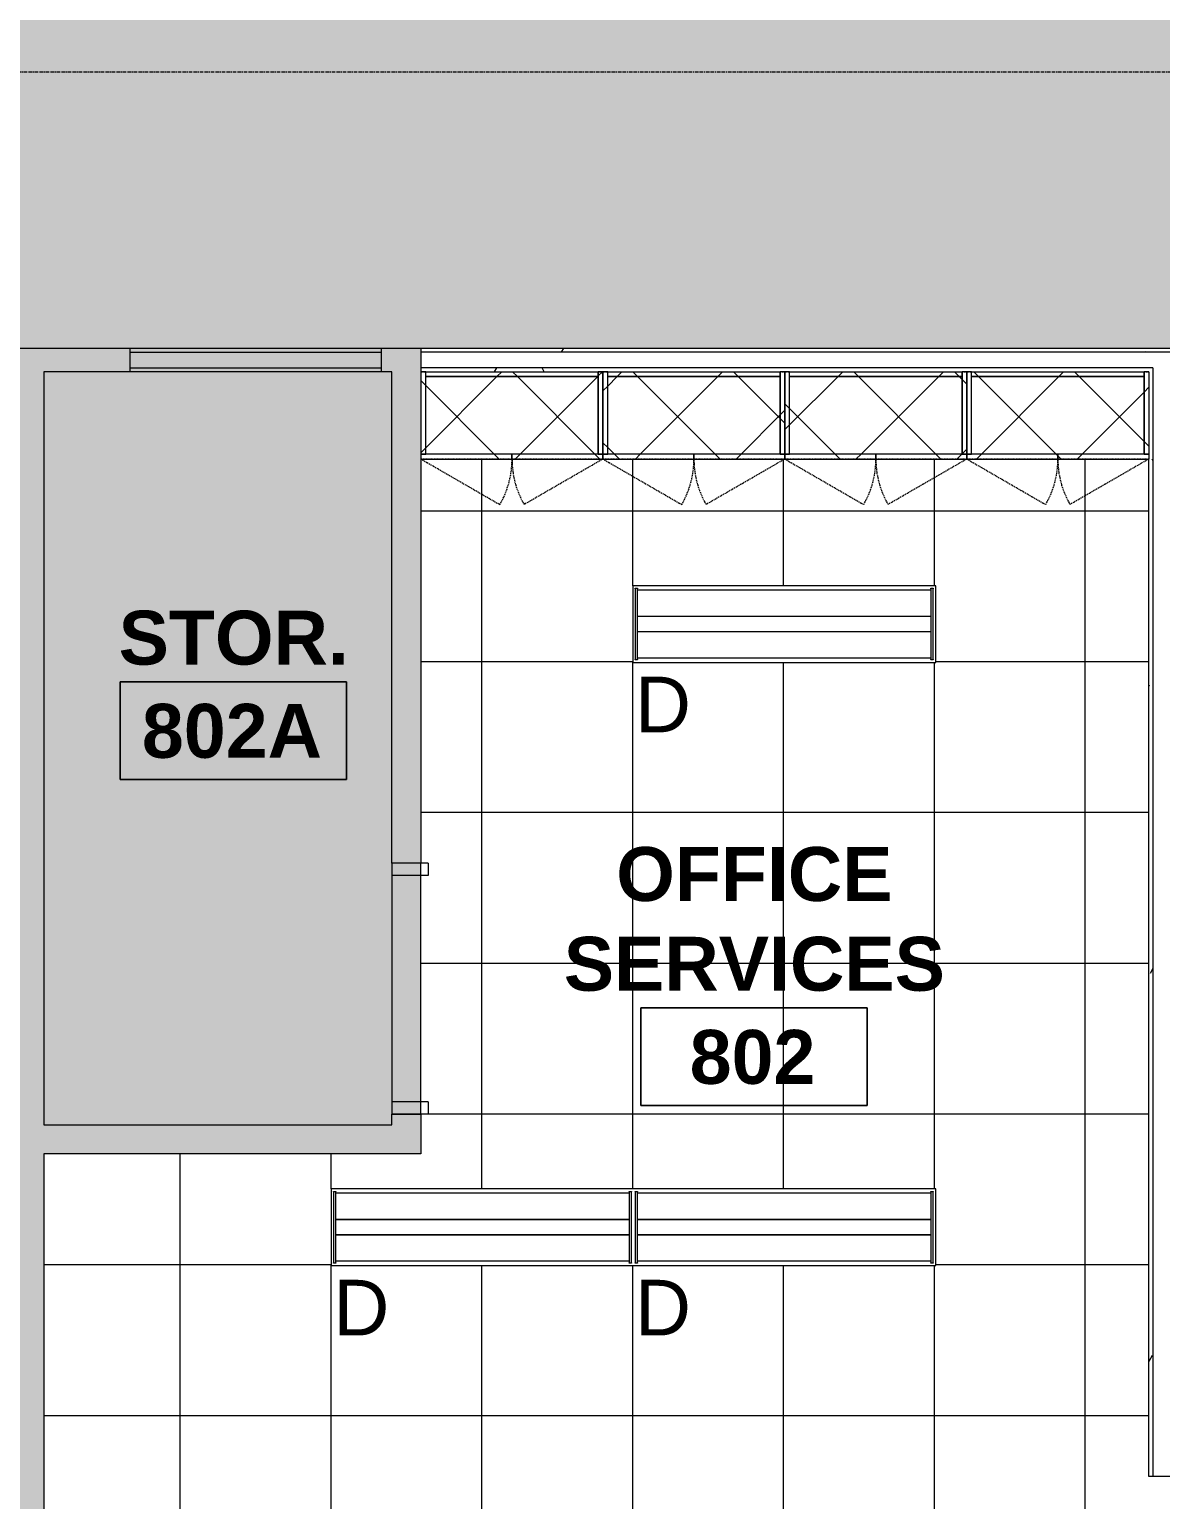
# Model space of a CAD drawing. Header units: inches. Extents: x -203 to 2908, y -968 to 768.
# Drawn here: x 769.1 to 949.1, y 167.4 to 401.4 of the extents above; entities that cross this region are included whole.
import ezdxf

# ---------------------------------------------------------------- set-up
doc = ezdxf.new("R2010")
doc.units = ezdxf.units.IN
doc.header["$MEASUREMENT"] = 0
for name, pattern in [('Dash_2_', [0.25, 0.125, -0.125]), ('Grid Line 1_2_', [0.875, 0.5, -0.125, 0.125, -0.125]), ('Hidden', [0.28125, 0.1875, -0.09375])]:
    doc.linetypes.add(name, pattern=pattern)
for name, color, linetype, lineweight in [('A-AREA-IDEN', 2, 'Continuous', 9), ('A-CLNG', 13, 'Continuous', 13), ('A-CLNG-PATT', 13, 'Continuous', 13), ('A-DETL-GENF', 92, 'Continuous', 9), ('A-DETL-THIN', 151, 'Continuous', 9), ('A-DOOR', 31, 'Continuous', 13), ('A-DOOR-FRAM', 31, 'Continuous', 20), ('A-WALL', 113, 'Continuous', 13), ('A-WALL-PATT', 111, 'Continuous', 13), ('E-LITE-EQPM', 33, 'Continuous', 9), ('E-LITE-EQPM-IDEN', 33, 'Continuous', 9), ('I-WALL', 2, 'Continuous', 13), ('Q-CASE', 31, 'Continuous', 9), ('Q-CASE-HDLN', 31, 'Dash_2_', 9), ('S-GRID', 1, 'Continuous', 9)]:
    doc.layers.add(name, color=color, linetype=linetype, lineweight=lineweight)
doc.styles.add('Arial', font='arial.ttf', dxfattribs={"height": 8.851796})
doc.styles.add('Swis721 Lt BT_B', font='', dxfattribs={"height": 8.583975})
doc.styles.get('Swis721 Lt BT_B').set_extended_font_data('Swis721 Lt BT', bold=True)
pattern_1 = [(0, (0, 0), (30.72, 7.68), [1.267, -21.773, 1.267, -21.773, -122.88]), (0, (0, 0), (30.72, 7.68), [-46.08, 1.267, -44.813, 1.267, -21.773, -53.76]), (0, (0, 0), (30.72, 7.68), [-115.2, 1.267, -14.093, 1.267, -37.133]), (120, (11.52, 3.84), (-22.011075, 22.7643), [1.267, -21.773, 1.267, -21.773, -122.88]), (120, (11.52, 3.84), (-22.011075, 22.7643), [-46.08, 1.267, -44.813, 1.267, -21.773, -53.76]), (120, (11.52, 3.84), (-22.011075, 22.7643), [-115.2, 1.267, -14.093, 1.267, -37.133]), (240, (15.36, 19.2), (-8.708925, -30.4443), [1.267, -21.773, 1.267, -21.773, -122.88]), (240, (15.36, 19.2), (-8.708925, -30.4443), [-46.08, 1.267, -44.813, 1.267, -21.773, -53.76]), (240, (15.36, 19.2), (-8.708925, -30.4443), [-115.2, 1.267, -14.093, 1.267, -37.133])]
pattern_2 = [(45, (-829.427, -349.28), (-8.01223, 8.01223), []), (135, (-829.427, -349.28), (-8.01223, -8.01223), [])]
pattern_3 = [(45, (-858.38, -349.28), (-8.01223, 8.01223), []), (135, (-858.38, -349.28), (-8.01223, -8.01223), [])]
pattern_4 = [(45, (-887.333, -349.28), (-8.01223, 8.01223), []), (135, (-887.333, -349.28), (-8.01223, -8.01223), [])]
pattern_5 = [(45, (-916.285, -349.28), (-8.01223, 8.01223), []), (135, (-916.285, -349.28), (-8.01223, -8.01223), [])]

# ---------------------------------------------------------------- blocks, each defined once
blk = doc.blocks.new('Single Flush - SOLIDFLUSH_ALUM_No Lites-5618896-LEVEL 8 - RCP')
at = {"layer": 'A-DOOR-FRAM'}
for p, q in [((-20, 3.4375), (-20, -2.3125)), ((-20, 3.4375), (-18, 3.4375)), ((-18, 3.4375), (-18, -2.3125)), ((18.000004, 3.4375), (18.000004, -2.3125)), ((18.000004, 3.4375), (20.000004, 3.4375)), ((20.000004, 3.4375), (20.000004, -2.3125)), ((-20, -2.3125), (-18, -2.3125)), ((18.000004, -2.3125), (20.000004, -2.3125))]:
    blk.add_line(p, q, dxfattribs=at)
blk = doc.blocks.new('L-Recessed-Axis-Day-Acrylic - 1 x 4 - SILEA-5140763-LEVEL 8 - RCP')
at = {"layer": 'E-LITE-EQPM'}
for p, q in [((-23.34, 5.7), (-23.7, 5.7)), ((-23.7, 5.64), (-23.7, 5.7)), ((-23.7, 5.7), (-23.7, 5.64)), ((-23.7, -5.64), (-23.7, 5.64)), ((-23.34, 5.64), (-23.34, 5.7)), ((-23.34, 5.7), (-23.34, 5.64)), ((-23.34, 5.64), (-23.34, -5.64)), ((-23.34, 5.41), (23.34, 5.41)), ((23.7, 5.7), (23.34, 5.7)), ((23.34, 5.64), (23.34, 5.7)), ((23.34, 5.7), (23.34, 5.64)), ((23.34, -5.64), (23.34, 5.64)), ((23.7, 5.64), (23.7, 5.7)), ((23.7, 5.7), (23.7, 5.64)), ((23.7, 5.64), (23.7, -5.64)), ((-23.34, 1.24), (23.34, 1.24)), ((-23.34, 1.2), (23.34, 1.2)), ((-23.34, -1.2), (23.34, -1.2)), ((-23.34, -1.24), (23.34, -1.24)), ((-23.7, -5.64), (-23.7, -5.7)), ((-23.7, -5.7), (-23.7, -5.64)), ((-23.7, -5.7), (-23.34, -5.7)), ((-23.34, -5.41), (23.34, -5.41)), ((-23.34, -5.64), (-23.34, -5.7)), ((-23.34, -5.7), (-23.34, -5.64)), ((23.34, -5.64), (23.34, -5.7)), ((23.34, -5.7), (23.34, -5.64)), ((23.34, -5.7), (23.7, -5.7)), ((23.7, -5.64), (23.7, -5.7)), ((23.7, -5.7), (23.7, -5.64))]:
    blk.add_line(p, q, dxfattribs=at)
blk = doc.blocks.new('CW Cupbd Ohead - 23_5_h x 13 7_8_d - 2 Doors - 1 Shelf-5625443-LEVEL 8 - RCP')
at = {"layer": 'Q-CASE'}
h = blk.add_hatch(dxfattribs=at)
h.set_pattern_fill('FP_34', color=256, style=0, pattern_type=2)
h.set_pattern_definition(pattern_2)
h.paths.add_polyline_path([(2.75, -15.45), (2.75, -2.36), (2, -2.36), (2, -15.45)], flags=0)
h = blk.add_hatch(dxfattribs=at)
h.set_pattern_fill('FP_34', color=256, style=0, pattern_type=2)
h.set_pattern_definition(pattern_2)
h.paths.add_polyline_path([(26.19, -3.11), (30.2, -3.11), (30.2, -2.36), (2.75, -2.36), (2.75, -3.11), (5.91, -3.11)], flags=0)
h = blk.add_hatch(dxfattribs=at)
h.set_pattern_fill('FP_34', color=256, style=0, pattern_type=2)
h.set_pattern_definition(pattern_2)
h.paths.add_polyline_path([(14.94, -15.45), (30.2, -15.45), (30.2, -3.11), (2.75, -3.12), (2.75, -15.45), (11.52, -15.45)], flags=0)
h = blk.add_hatch(dxfattribs=at)
h.set_pattern_fill('FP_34', color=256, style=0, pattern_type=2)
h.set_pattern_definition(pattern_2)
h.paths.add_polyline_path([(30.2, -15.45), (30.95, -15.45), (30.95, -2.36), (30.2, -2.36), (30.2, -14.09)], flags=0)
h = blk.add_hatch(dxfattribs=at)
h.set_pattern_fill('FP_34', color=256, style=0, pattern_type=2)
h.set_pattern_definition(pattern_2)
h.paths.add_polyline_path([(2, -16.24), (16.47, -16.24), (16.47, -15.45), (2, -15.45)], flags=0)
h = blk.add_hatch(dxfattribs=at)
h.set_pattern_fill('FP_34', color=256, style=0, pattern_type=2)
h.set_pattern_definition(pattern_2)
h.paths.add_polyline_path([(16.47, -16.24), (30.95, -16.24), (30.95, -15.45), (16.47, -15.45)], flags=0)
for p, q in [((2.75, -2.36), (2, -2.36)), ((2, -15.45), (2, -2.36)), ((2.75, -15.45), (2.75, -2.36)), ((2.75, -3.11), (2.75, -2.36)), ((2.75, -2.36), (30.2, -2.36)), ((30.2, -3.11), (2.75, -3.11)), ((2.75, -15.45), (2.75, -3.11)), ((2.75, -3.11), (30.2, -3.11)), ((30.95, -2.36), (30.2, -2.36)), ((30.2, -15.45), (30.2, -2.36)), ((30.2, -2.36), (30.2, -3.11)), ((30.2, -3.11), (30.2, -15.45)), ((30.95, -2.36), (30.95, -15.45)), ((16.47, -15.45), (2, -15.45)), ((2, -16.24), (2, -15.45)), ((2, -15.45), (2.75, -15.45)), ((2, -16.24), (16.47, -16.24)), ((30.2, -15.45), (2.75, -15.45)), ((16.47, -16.24), (16.47, -15.45)), ((30.95, -15.45), (16.47, -15.45)), ((16.47, -15.45), (16.47, -16.24)), ((16.47, -16.24), (30.95, -16.24)), ((30.2, -15.45), (30.95, -15.45)), ((30.95, -15.45), (30.95, -16.24))]:
    blk.add_line(p, q, dxfattribs=at)
at = {"layer": 'Q-CASE', "linetype": 'Hidden'}
for p, q in [((2, -16.24), (14.53, -23.48)), ((30.95, -16.24), (18.41, -23.48))]:
    blk.add_line(p, q, dxfattribs=at)
for centre, start, end in [((2, -16.24), 330, 0.5), ((30.95, -16.24), 179.5, 210)]:
    blk.add_arc(centre, 14.48, start, end, dxfattribs=at)
at = {"layer": 'Q-CASE-HDLN'}
for p, q in [((2, -16.24), (2, -2.36)), ((2, -2.36), (30.95, -2.36)), ((30.95, -2.36), (30.95, -16.24)), ((30.95, -16.24), (2, -16.24))]:
    blk.add_line(p, q, dxfattribs=at)
blk = doc.blocks.new('CW Cupbd Ohead - 23_5_h x 13 7_8_d - 2 Doors - 1 Shelf-V41-LEVEL 8 - RCP')
at = {"layer": 'Q-CASE'}
h = blk.add_hatch(dxfattribs=at)
h.set_pattern_fill('FP_35', color=256, style=0, pattern_type=2)
h.set_pattern_definition(pattern_3)
h.paths.add_polyline_path([(2.75, -15.45), (2.75, -2.36), (2, -2.36), (2, -15.45)], flags=0)
h = blk.add_hatch(dxfattribs=at)
h.set_pattern_fill('FP_35', color=256, style=0, pattern_type=2)
h.set_pattern_definition(pattern_3)
h.paths.add_polyline_path([(30.2, -3.11), (30.2, -2.36), (2.75, -2.36), (2.75, -3.11)], flags=0)
h = blk.add_hatch(dxfattribs=at)
h.set_pattern_fill('FP_35', color=256, style=0, pattern_type=2)
h.set_pattern_definition(pattern_3)
h.paths.add_polyline_path([(30.2, -15.45), (30.2, -3.11), (2.75, -3.11), (2.75, -15.45), (4.52, -15.45)], flags=0)
h = blk.add_hatch(dxfattribs=at)
h.set_pattern_fill('FP_35', color=256, style=0, pattern_type=2)
h.set_pattern_definition(pattern_3)
h.paths.add_polyline_path([(30.95, -15.45), (30.95, -2.36), (30.2, -2.36), (30.2, -15.45)], flags=0)
h = blk.add_hatch(dxfattribs=at)
h.set_pattern_fill('FP_35', color=256, style=0, pattern_type=2)
h.set_pattern_definition(pattern_3)
h.paths.add_polyline_path([(2, -16.24), (16.47, -16.24), (16.47, -15.45), (2, -15.45)], flags=0)
h = blk.add_hatch(dxfattribs=at)
h.set_pattern_fill('FP_35', color=256, style=0, pattern_type=2)
h.set_pattern_definition(pattern_3)
h.paths.add_polyline_path([(30.95, -16.24), (30.95, -15.45), (16.47, -15.45), (16.47, -16.24), (30.2, -16.24)], flags=0)
for p, q in [((2.75, -2.36), (2, -2.36)), ((2, -15.45), (2, -2.36)), ((2.75, -15.45), (2.75, -2.36)), ((2.75, -3.11), (2.75, -2.36)), ((2.75, -2.36), (30.2, -2.36)), ((30.2, -3.11), (2.75, -3.11)), ((2.75, -15.45), (2.75, -3.11)), ((2.75, -3.11), (30.2, -3.11)), ((30.95, -2.36), (30.2, -2.36)), ((30.2, -15.45), (30.2, -2.36)), ((30.2, -2.36), (30.2, -3.11)), ((30.2, -3.11), (30.2, -15.45)), ((30.95, -2.36), (30.95, -15.45)), ((16.47, -15.45), (2, -15.45)), ((2, -16.24), (2, -15.45)), ((2, -15.45), (2.75, -15.45)), ((2, -16.24), (16.47, -16.24)), ((30.2, -15.45), (2.75, -15.45)), ((16.47, -16.24), (16.47, -15.45)), ((30.95, -15.45), (16.47, -15.45)), ((16.47, -15.45), (16.47, -16.24)), ((16.47, -16.24), (30.95, -16.24)), ((30.2, -15.45), (30.95, -15.45)), ((30.95, -15.45), (30.95, -16.24))]:
    blk.add_line(p, q, dxfattribs=at)
at = {"layer": 'Q-CASE', "linetype": 'Hidden'}
for p, q in [((2, -16.24), (14.53, -23.48)), ((30.95, -16.24), (18.41, -23.48))]:
    blk.add_line(p, q, dxfattribs=at)
for centre, start, end in [((2, -16.24), 330, 0.5), ((30.95, -16.24), 179.5, 210)]:
    blk.add_arc(centre, 14.48, start, end, dxfattribs=at)
at = {"layer": 'Q-CASE-HDLN'}
for p, q in [((2, -16.24), (2, -2.36)), ((2, -2.36), (30.95, -2.36)), ((30.95, -2.36), (30.95, -16.24)), ((30.95, -16.24), (2, -16.24))]:
    blk.add_line(p, q, dxfattribs=at)
blk = doc.blocks.new('CW Cupbd Ohead - 23_5_h x 13 7_8_d - 2 Doors - 1 Shelf-V42-LEVEL 8 - RCP')
at = {"layer": 'Q-CASE'}
h = blk.add_hatch(dxfattribs=at)
h.set_pattern_fill('FP_36', color=256, style=0, pattern_type=2)
h.set_pattern_definition(pattern_4)
h.paths.add_polyline_path([(2.75, -15.45), (2.75, -2.36), (2, -2.36), (2, -15.45)], flags=0)
h = blk.add_hatch(dxfattribs=at)
h.set_pattern_fill('FP_36', color=256, style=0, pattern_type=2)
h.set_pattern_definition(pattern_4)
h.paths.add_polyline_path([(2.75, -3.11), (30.2, -3.11), (30.2, -2.36), (2.75, -2.36)], flags=0)
h = blk.add_hatch(dxfattribs=at)
h.set_pattern_fill('FP_36', color=256, style=0, pattern_type=2)
h.set_pattern_definition(pattern_4)
h.paths.add_polyline_path([(6.99, -15.45), (30.2, -15.45), (30.2, -3.11), (2.75, -3.11), (2.75, -15.45)], flags=0)
h = blk.add_hatch(dxfattribs=at)
h.set_pattern_fill('FP_36', color=256, style=0, pattern_type=2)
h.set_pattern_definition(pattern_4)
h.paths.add_polyline_path([(30.95, -15.45), (30.95, -2.36), (30.2, -2.36), (30.2, -15.45)], flags=0)
h = blk.add_hatch(dxfattribs=at)
h.set_pattern_fill('FP_36', color=256, style=0, pattern_type=2)
h.set_pattern_definition(pattern_4)
h.paths.add_polyline_path([(6.99, -16.24), (16.47, -16.23), (16.47, -15.45), (2, -15.45), (2, -16.24), (2.75, -16.24)], flags=0)
h = blk.add_hatch(dxfattribs=at)
h.set_pattern_fill('FP_36', color=256, style=0, pattern_type=2)
h.set_pattern_definition(pattern_4)
h.paths.add_polyline_path([(30.2, -16.24), (30.95, -16.24), (30.95, -15.45), (16.47, -15.45), (16.48, -16.24)], flags=0)
for p, q in [((2.75, -2.36), (2, -2.36)), ((2, -15.45), (2, -2.36)), ((2.75, -15.45), (2.75, -2.36)), ((2.75, -3.11), (2.75, -2.36)), ((2.75, -2.36), (30.2, -2.36)), ((30.2, -3.11), (2.75, -3.11)), ((2.75, -15.45), (2.75, -3.11)), ((2.75, -3.11), (30.2, -3.11)), ((30.95, -2.36), (30.2, -2.36)), ((30.2, -15.45), (30.2, -2.36)), ((30.2, -2.36), (30.2, -3.11)), ((30.2, -3.11), (30.2, -15.45)), ((30.95, -2.36), (30.95, -15.45)), ((16.47, -15.45), (2, -15.45)), ((2, -16.24), (2, -15.45)), ((2, -15.45), (2.75, -15.45)), ((2, -16.24), (16.47, -16.24)), ((30.2, -15.45), (2.75, -15.45)), ((16.47, -16.24), (16.47, -15.45)), ((30.95, -15.45), (16.47, -15.45)), ((16.47, -15.45), (16.47, -16.24)), ((16.47, -16.24), (30.95, -16.24)), ((30.2, -15.45), (30.95, -15.45)), ((30.95, -15.45), (30.95, -16.24))]:
    blk.add_line(p, q, dxfattribs=at)
at = {"layer": 'Q-CASE', "linetype": 'Hidden'}
for p, q in [((2, -16.24), (14.53, -23.48)), ((30.95, -16.24), (18.41, -23.48))]:
    blk.add_line(p, q, dxfattribs=at)
for centre, start, end in [((2, -16.24), 330, 0.5), ((30.95, -16.24), 179.5, 210)]:
    blk.add_arc(centre, 14.48, start, end, dxfattribs=at)
at = {"layer": 'Q-CASE-HDLN'}
for p, q in [((2, -16.24), (2, -2.36)), ((2, -2.36), (30.95, -2.36)), ((30.95, -2.36), (30.95, -16.24)), ((30.95, -16.24), (2, -16.24))]:
    blk.add_line(p, q, dxfattribs=at)
blk = doc.blocks.new('CW Cupbd Ohead - 23_5_h x 13 7_8_d - 2 Doors - 1 Shelf-V43-LEVEL 8 - RCP')
at = {"layer": 'Q-CASE'}
h = blk.add_hatch(dxfattribs=at)
h.set_pattern_fill('FP_37', color=256, style=0, pattern_type=2)
h.set_pattern_definition(pattern_5)
h.paths.add_polyline_path([(2.75, -15.45), (2.75, -2.36), (2, -2.36), (2, -15.45)], flags=0)
h = blk.add_hatch(dxfattribs=at)
h.set_pattern_fill('FP_37', color=256, style=0, pattern_type=2)
h.set_pattern_definition(pattern_5)
h.paths.add_polyline_path([(2.75, -3.11), (30.2, -3.11), (30.2, -2.36), (2.75, -2.36)], flags=0)
h = blk.add_hatch(dxfattribs=at)
h.set_pattern_fill('FP_37', color=256, style=0, pattern_type=2)
h.set_pattern_definition(pattern_5)
h.paths.add_polyline_path([(16.74, -15.45), (30.2, -15.45), (30.2, -3.11), (2.75, -3.11), (2.75, -15.45)], flags=0)
h = blk.add_hatch(dxfattribs=at)
h.set_pattern_fill('FP_37', color=256, style=0, pattern_type=2)
h.set_pattern_definition(pattern_5)
h.paths.add_polyline_path([(30.2, -15.45), (30.95, -15.45), (30.95, -2.36), (30.2, -2.36), (30.2, -3.11)], flags=0)
h = blk.add_hatch(dxfattribs=at)
h.set_pattern_fill('FP_37', color=256, style=0, pattern_type=2)
h.set_pattern_definition(pattern_5)
h.paths.add_polyline_path([(2.75, -16.24), (16.47, -16.24), (16.47, -15.45), (2, -15.45), (2, -16.24)], flags=0)
h = blk.add_hatch(dxfattribs=at)
h.set_pattern_fill('FP_37', color=256, style=0, pattern_type=2)
h.set_pattern_definition(pattern_5)
h.paths.add_polyline_path([(16.47, -16.24), (30.95, -16.24), (30.95, -15.45), (16.47, -15.45)], flags=0)
for p, q in [((2.75, -2.36), (2, -2.36)), ((2, -15.45), (2, -2.36)), ((2.75, -15.45), (2.75, -2.36)), ((2.75, -3.11), (2.75, -2.36)), ((2.75, -2.36), (30.2, -2.36)), ((30.2, -3.11), (2.75, -3.11)), ((2.75, -15.45), (2.75, -3.11)), ((2.75, -3.11), (30.2, -3.11)), ((30.95, -2.36), (30.2, -2.36)), ((30.2, -15.45), (30.2, -2.36)), ((30.2, -2.36), (30.2, -3.11)), ((30.2, -3.11), (30.2, -15.45)), ((30.95, -2.36), (30.95, -15.45)), ((16.47, -15.45), (2, -15.45)), ((2, -16.24), (2, -15.45)), ((2, -15.45), (2.75, -15.45)), ((2, -16.24), (16.47, -16.24)), ((30.2, -15.45), (2.75, -15.45)), ((16.47, -16.24), (16.47, -15.45)), ((30.95, -15.45), (16.47, -15.45)), ((16.47, -15.45), (16.47, -16.24)), ((16.47, -16.24), (30.95, -16.24)), ((30.2, -15.45), (30.95, -15.45)), ((30.95, -15.45), (30.95, -16.24))]:
    blk.add_line(p, q, dxfattribs=at)
at = {"layer": 'Q-CASE', "linetype": 'Hidden'}
for p, q in [((2, -16.24), (14.53, -23.48)), ((30.95, -16.24), (18.41, -23.48))]:
    blk.add_line(p, q, dxfattribs=at)
for centre, start, end in [((2, -16.24), 330, 0.5), ((30.95, -16.24), 179.5, 210)]:
    blk.add_arc(centre, 14.48, start, end, dxfattribs=at)
at = {"layer": 'Q-CASE-HDLN'}
for p, q in [((2, -16.24), (2, -2.36)), ((2, -2.36), (30.95, -2.36)), ((30.95, -2.36), (30.95, -16.24)), ((30.95, -16.24), (2, -16.24))]:
    blk.add_line(p, q, dxfattribs=at)
blk = doc.blocks.new('Room Tag - Room Name and Number-3379422-LEVEL 8 - RCP')
at = {"layer": 'A-AREA-IDEN'}
for p, q in [((-0.1881, -0.1636), (-0.1881, -0.0018)), ((-0.1881, -0.0018), (0.1869, -0.0018)), ((0.1869, -0.0018), (-0.1881, -0.0018)), ((-0.1881, -0.0018), (-0.1881, -0.1636)), ((0.1869, -0.0018), (0.1869, -0.1636)), ((0.1869, -0.1636), (0.1869, -0.0018)), ((0.1869, -0.1636), (-0.1881, -0.1636)), ((-0.1881, -0.1636), (0.1869, -0.1636))]:
    blk.add_line(p, q, dxfattribs=at)

msp = doc.modelspace()

# ---------------------------------------------------------------- hatches: boundary and pattern name
at = {"layer": 'A-CLNG-PATT'}
h = msp.add_hatch(dxfattribs=at)
h.set_pattern_fill('FP_33', color=256, style=0, pattern_type=2)
h.set_pattern_definition([(0, (961.11, 180.793), (0, -24), []), (270, (961.11, 180.793), (-24, -1e-15), [])])
h.paths.add_polyline_path([(771.42, 75.11), (951.64, 75.11), (951.64, 76.86), (987.64, 76.86), (987.64, 75.11), (1023.64, 75.11), (1023.64, 76.86), (1059.64, 76.86), (1059.64, 75.11), (1162.8, 75.11), (1162.8, 346.92), (964.86, 346.92), (964.86, 171.11), (947.23, 171.11), (947.23, 333.04), (831.42, 333.04), (831.42, 222.43), (771.42, 222.43), (771.42, 77.92)], flags=0)
h.paths.add_polyline_path([(822.73, 108.65), (822.73, 120.86), (918.73, 120.86), (918.73, 108.65), (826.59, 108.65)], flags=0)
h.paths.add_polyline_path([(1009.11, 108.65), (1009.11, 120.86), (1057.32, 120.86), (1057.32, 108.65), (1010.44, 108.65)], flags=0)
h.paths.add_polyline_path([(1105.88, 108.65), (1057.67, 108.65), (1057.67, 120.86), (1105.88, 120.86), (1105.88, 112.53)], flags=0)
h.paths.add_polyline_path([(817.11, 204.65), (817.11, 216.86), (913.32, 216.86), (913.32, 204.65), (826.59, 204.65)], flags=0)
h.paths.add_polyline_path([(1097.53, 204.65), (1009.11, 204.65), (1009.11, 216.86), (1105.11, 216.86), (1105.11, 204.65)], flags=0)
h.paths.add_polyline_path([(865.29, 300.65), (865.11, 300.65), (865.11, 312.86), (913.32, 312.86), (913.32, 300.65), (874.97, 300.65)], flags=0)
h.paths.add_polyline_path([(1020.12, 300.65), (1009.11, 300.65), (1009.11, 312.86), (1105.11, 312.86), (1105.11, 300.65), (1029.79, 300.65)], flags=0)
at = {"layer": 'A-DETL-GENF'}
h = msp.add_hatch(color=9, dxfattribs=at)
h.paths.add_polyline_path([(660.98, -433.44), (660.98, -433.94), (656.69, -433.94), (656.69, -433.44)], flags=0)
h.paths.add_polyline_path([(131.76, -847.99), (290.74, -780.5), (227.71, -632.01), (203.3, -642.37), (194.97, -622.75), (199.23, -620.94), (205.75, -636.3), (297.88, -597.2), (299.68, -601.45), (231.97, -630.2), (295, -778.69), (401.08, -733.65), (338.06, -585.16), (336.5, -585.82), (334.7, -581.57), (419.28, -545.66), (421.09, -549.92), (342.31, -583.36), (405.34, -731.84), (515.31, -685.15), (511.69, -685.15), (511.69, -619.4), (491.89, -619.4), (491.89, -612.4), (492.01, -612.4), (492.01, -532.94), (471.73, -532.94), (471.73, -528.42), (457.91, -534.29), (456.1, -530.03), (470.83, -523.78), (471.73, -525.91), (471.73, -508.94), (495.73, -508.94), (495.73, -510.53), (555.67, -510.53), (555.67, -394.75), (560.67, -394.75), (560.67, -437.31), (560.17, -437.31), (560.17, -441.94), (560.67, -441.94), (560.67, -498.09), (620.88, -498.09), (620.88, -477.65), (625.88, -477.65), (625.88, -500.46), (758.51, -500.46), (758.46, -433.94), (754.23, -433.94), (754.23, -433.44), (758.51, -433.44), (758.51, -376.94), (697.48, -376.94), (697.48, -433.44), (721.73, -433.44), (721.73, -433.94), (693.48, -433.94), (693.48, -433.44), (696.98, -433.43), (696.98, -376.94), (661.48, -376.94), (661.48, -433.44), (660.98, -433.44), (660.98, -376.94), (625.46, -376.94), (625.46, -433.44), (624.19, -433.44), (624.19, -433.94), (625.46, -433.94), (625.46, -441.94), (600.17, -441.94), (600.17, -437.31), (620.83, -437.31), (620.83, -304.37), (601.17, -304.37), (601.17, -299.75), (634.61, -299.75), (634.61, -357.01), (665.48, -357.01), (665.48, -344.95), (665.98, -344.95), (665.98, -357.01), (696.98, -357.01), (696.98, -299.95), (699.23, -299.95), (699.23, -300.45), (697.48, -300.45), (697.48, -357.01), (733.48, -357.01), (733.48, -300.45), (731.73, -300.45), (731.73, -299.95), (757.71, -299.95), (757.71, -300.45), (733.98, -300.45), (733.98, -357.01), (793.96, -357.01), (793.96, -300.45), (790.21, -300.45), (790.21, -299.95), (793.96, -299.95), (793.96, -230.99), (634.98, -230.99), (634.98, -254.99), (560.67, -254.98), (560.67, -299.75), (561.17, -299.75), (561.17, -304.37), (560.67, -304.37), (560.67, -346.75), (555.67, -346.75), (555.67, -249.98), (564.59, -249.98), (564.59, -200.84), (575.84, -200.84), (575.84, -243.74), (630.36, -243.74), (630.36, -224.99), (674.86, -224.99), (674.86, -160.84), (555.74, -160.84), (555.74, 0.66), (596.73, 0.66), (596.73, -16.34), (638.73, -16.34), (638.73, 0.66), (700.73, 0.66), (700.73, -16.34), (742.73, -16.34), (742.73, 0.66), (766.8, 0.66), (766.8, 103.43), (726.05, 103.43), (726.05, 294.15), (766.8, 294.15), (766.8, 350.67), (785.11, 350.67), (785.11, 346.92), (771.42, 346.92), (771.42, 227.06), (826.8, 227.06), (826.8, 228.74), (831.42, 228.74), (831.42, 268.74), (826.8, 268.74), (826.8, 346.92), (825.11, 346.92), (825.11, 350.67), (1166.99, 350.67), (1166.99, 227.06), (1492.42, 227.06), (1492.42, 350.67), (1553.42, 350.67), (1553.42, 351.59), (1718.67, 351.59), (1718.67, 360.59), (1723.3, 360.59), (1723.3, 351.59), (1910.23, 351.59), (1910.23, 580.43), (-120.35, 580.43), (-120.35, 406.96), (48.71, 406.96), (48.71, 428.91), (66.73, 428.91), (66.73, 424.29), (53.33, 424.29), (53.33, 330.65), (48.71, 330.65), (48.71, 402.34), (-120.35, 402.34), (-120.35, 286.96), (48.71, 286.96), (48.71, 290.65), (53.33, 290.65), (53.33, 280.65), (48.71, 280.65), (48.71, 282.34), (-120.35, 282.34), (-120.35, 166.96), (48.71, 166.96), (48.71, 240.65), (53.33, 240.65), (53.33, 160.65), (48.71, 160.65), (48.71, 162.34), (-120.35, 162.34), (-120.35, 0.55), (-80.76, 0.55), (-80.76, -14.04), (48.71, -14.04), (48.71, 120.65), (53.33, 120.65), (53.33, -25.35), (48.71, -25.35), (48.71, -18.66), (-80.76, -18.66), (-80.76, -30.95), (-120.35, -30.95), (-120.35, -193.04), (48.71, -193.04), (48.71, -65.35), (53.33, -65.35), (53.33, -220.93), (67.88, -255.19), (63.62, -257), (48.71, -221.87), (48.71, -197.66), (-120.35, -197.66), (-120.35, -254.17), (-74.95, -361.1), (79.91, -295.37), (79.25, -293.82), (83.5, -292.01), (138.94, -422.62), (134.69, -424.43), (81.71, -299.63), (-73.15, -365.36), (42.29, -637.25), (197.13, -571.52), (169.07, -505.43), (173.33, -503.62), (203.19, -573.97), (182.94, -582.57), (183.6, -584.12), (179.34, -585.93), (178.68, -584.37), (44.1, -641.5), (118.32, -816.32)], flags=0)
h.paths.add_polyline_path([(225.76, -805.76), (216.38, -783.67), (238.47, -774.29), (247.85, -796.38), (227.71, -804.93)], flags=0)
h.paths.add_polyline_path([(446.67, -711.97), (437.29, -689.88), (459.38, -680.5), (468.76, -702.59), (455.33, -708.29)], flags=0)
h.paths.add_polyline_path([(516.31, -684.73), (893.34, -524.65), (963.74, -524.65), (963.74, -523.31), (943.94, -523.31), (943.94, -499.31), (963.74, -499.31), (963.74, -496.94), (968.74, -496.94), (968.74, -456.94), (963.74, -456.94), (963.74, -457.44), (946.48, -457.44), (946.48, -308.86), (799.96, -308.86), (799.96, -363.01), (764.51, -363.01), (764.51, -516.53), (744.73, -516.53), (744.73, -518.83), (942.73, -518.83), (942.73, -523.83), (744.73, -523.83), (744.73, -532.94), (725.26, -532.94), (725.26, -561.42), (744.73, -561.42), (744.73, -585.42), (725.26, -585.42), (725.26, -591.53), (659.62, -619.4), (590.81, -619.4), (590.81, -647.06), (516.73, -647.06), (516.73, -643.56), (587.31, -643.56), (587.31, -619.4), (516.31, -619.4), (516.31, -647.06)], flags=0)
h.paths.add_polyline_path([(641.71, -612.4), (658.19, -612.4), (718.26, -586.9), (718.26, -516.53), (499.01, -516.53), (499.01, -612.4), (590.81, -612.4)], flags=0)
h.paths.add_polyline_path([(266.06, -553.39), (246.26, -506.74), (353.03, -461.4), (225.02, -159.89), (118.32, -205.4), (108.25, -181.68), (108.25, 5.05), (112.87, 5.05), (112.87, -31.04), (203.26, -31.04), (203.26, 5.05), (260.18, 5.05), (261.13, 4.11), (257.73, 4.11), (257.73, 0.96), (258.26, 0.43), (250.87, 0.43), (250.87, -35.66), (237.05, -35.66), (237.05, -149.24), (363.42, -149.24), (363.42, -0.52), (297.73, -0.52), (297.73, 4.11), (495.73, 4.11), (495.73, -81.52), (491.11, -81.52), (491.11, -0.52), (368.05, -0.52), (368.05, -149.24), (491.11, -149.24), (491.11, -121.52), (495.73, -121.52), (495.73, -271.65), (491.11, -271.65), (491.11, -229.94), (467.11, -229.94), (467.11, -196.21), (491.11, -196.21), (491.11, -153.87), (237.05, -153.87), (237.05, -179.26), (294.82, -315.34), (491.11, -315.34), (491.11, -311.65), (495.73, -311.65), (495.73, -455.18), (418.47, -487.97), (416.67, -483.71), (491.11, -452.12), (491.11, -319.96), (296.78, -319.96), (374, -501.83), (379.85, -499.34), (381.65, -503.6), (372.58, -507.45), (361.98, -482.48), (304.78, -506.77), (315.23, -531.4), (266.31, -553.28)], flags=0)
h.paths.add_polyline_path([(266.31, -548.22), (309.2, -529.03), (293.38, -491.75), (250.13, -510.11), (250.18, -510.21), (271.83, -501.02), (281.21, -523.11), (259.56, -532.3), (266.06, -547.64)], flags=0)
h.paths.add_polyline_path([(3.31, -538.98), (-6.07, -516.89), (16.02, -507.51), (25.4, -529.6), (5.12, -538.21)], flags=0)
h.paths.add_polyline_path([(27.39, -520.28), (25.5, -516.06), (150.98, -462.8), (150.32, -461.25), (154.57, -459.44), (157.7, -466.8), (153.44, -468.61), (152.78, -467.06), (30.58, -518.93)], flags=0)
h.paths.add_polyline_path([(744.73, -510.53), (758.51, -510.53), (758.51, -505.09), (560.67, -505.09), (560.67, -510.53), (720.73, -510.53), (720.73, -508.94), (744.73, -508.94)], flags=0)
h.paths.add_polyline_path([(302.97, -502.51), (360.17, -478.23), (354.84, -465.66), (297.64, -489.95), (302.68, -501.83)], flags=0)
h.paths.add_polyline_path([(951.48, -452.44), (963.74, -452.44), (963.74, -308.86), (951.48, -308.86), (951.48, -441.41)], flags=0)
h.paths.add_polyline_path([(625.46, -370.94), (758.51, -370.94), (758.51, -363.01), (625.46, -363.01), (625.46, -365.13)], flags=0)
h.paths.add_polyline_path([(631.11, -357.01), (631.11, -304.37), (625.46, -304.37), (625.46, -357.01)], flags=0)
h.paths.add_polyline_path([(968.74, -347.36), (968.74, -342.74), (967.22, -342.74), (967.22, -347.36)], flags=0)
h.paths.add_polyline_path([(799.96, -303.86), (963.74, -303.86), (963.74, -267.34), (968.74, -267.34), (968.74, -227.34), (965.73, -227.33), (965.73, -224.72), (769.74, -224.72), (769.74, -224.99), (799.96, -224.99), (799.96, -300.45)], flags=0)
h.paths.add_polyline_path([(739.5, -224.99), (766.24, -224.99), (766.24, -205.94), (679.48, -205.94), (679.48, -224.99), (682.19, -224.99)], flags=0)
h.paths.add_polyline_path([(968.13, -222.33), (968.13, -204.94), (965.44, -204.94), (965.44, -199.94), (988.73, -199.94), (988.73, -161.74), (993.73, -161.74), (993.73, -121.74), (988.73, -121.74), (988.73, -121.34), (980.11, -121.34), (980.11, -122.59), (769.74, -122.59), (769.74, -217.72), (965.73, -217.72), (965.73, -222.33)], flags=0)
h.paths.add_polyline_path([(490.79, -201.31), (491.11, -201.31), (491.11, -200.83), (471.73, -200.83), (471.73, -201.31), (472.22, -201.31)], flags=0)
h.paths.add_polyline_path([(739.5, -201.31), (766.24, -201.31), (766.24, -119.34), (679.48, -119.34), (679.48, -201.31)], flags=0)
h.paths.add_polyline_path([(232.42, -168.37), (232.42, -156.73), (228.24, -158.51), (229.11, -160.57)], flags=0)
h.paths.add_polyline_path([(584.68, -146.84), (668.23, -146.84), (668.23, -111.34), (771.73, -111.34), (771.73, -24.34), (569.74, -24.34), (569.74, -146.84)], flags=0)
h.paths.add_polyline_path([(866.11, -111.34), (979.73, -111.34), (979.73, -24.34), (776.36, -24.34), (776.36, -111.34), (793.78, -111.34)], flags=0)
h.paths.add_polyline_path([(237.05, -31.04), (246.25, -31.04), (246.25, -29.34), (237.05, -29.34)], flags=0)
h.paths.add_polyline_path([(220.73, -31.04), (232.42, -31.04), (232.42, -29.34), (220.73, -29.34), (220.73, -1.34), (246.25, -1.34), (246.25, 0.43), (207.88, 0.43), (207.88, -31.04)], flags=0)
h.paths.add_polyline_path([(-84.26, -27.45), (-84.26, -27.34), (-117.75, -27.34), (-117.75, -2.95), (-120.35, -2.95), (-120.35, -27.45), (-93.75, -27.45)], flags=0)
h.paths.add_polyline_path([(805.11, -16.34), (846.73, -16.34), (846.73, 0.66), (804.73, 0.66), (804.73, -16.34)], flags=0)
h.paths.add_polyline_path([(908.73, -16.34), (950.73, -16.34), (950.73, 0.66), (908.73, 0.66)], flags=0)
h.paths.add_polyline_path([(562.05, 72.48), (430.42, 72.48), (430.42, 109.37), (435.05, 109.37), (435.05, 77.11), (557.42, 77.11), (557.42, 182.43), (528.42, 182.43), (528.42, 187.24), (533.05, 187.24), (533.05, 187.06), (557.42, 187.06), (557.42, 226.43), (533.05, 226.43), (533.05, 226.24), (528.42, 226.24), (528.42, 226.43), (396.05, 226.43), (396.05, 151.06), (436.94, 151.06), (436.94, 146.43), (354.94, 146.43), (354.94, 151.06), (378.94, 151.06), (378.94, 226.43), (229.67, 226.43), (229.67, 187.33), (265.36, 187.33), (265.36, 182.71), (229.67, 182.71), (229.67, 77.11), (354.94, 77.11), (354.94, 109.37), (359.57, 109.37), (359.57, 72.48), (108.25, 72.48), (108.25, 129.02), (112.87, 129.02), (112.87, 77.11), (225.04, 77.11), (225.04, 176.71), (112.87, 176.71), (112.87, 169.02), (108.25, 169.02), (108.25, 181.33), (225.04, 181.33), (225.04, 348.74), (107.25, 348.74), (107.25, 353.37), (229.67, 353.37), (229.67, 231.06), (557.42, 231.06), (557.42, 353.37), (589.73, 353.37), (589.73, 348.74), (562.05, 348.74), (562.05, 231.06), (589.73, 231.06), (589.73, 226.43), (562.05, 226.43), (562.05, 77.11), (590.73, 77.11), (590.73, 72.48), (569.74, 72.48)], flags=0)
h.paths.add_polyline_path([(1413.73, 74.67), (1473.05, 74.67), (1473.05, 222.43), (1334.05, 222.43), (1334.05, 99.48), (1413.73, 99.48), (1413.73, 77.92)], flags=0)
h.paths.add_polyline_path([(1230.55, 75.11), (1235.73, 75.11), (1235.73, 94.86), (1227.42, 94.86), (1227.42, 99.48), (1329.42, 99.48), (1329.42, 222.43), (1167.42, 222.43), (1167.42, 75.11), (1228.1, 75.11)], flags=0)
h.paths.add_polyline_path([(648.8, 103.43), (648.8, 294.15), (667.05, 294.15), (667.05, 103.43), (653.42, 103.43)], flags=0)
h.paths.add_polyline_path([(653.42, 108.06), (662.42, 108.06), (662.42, 289.52), (653.42, 289.52), (653.42, 117.06)], flags=0)
h.paths.add_polyline_path([(730.67, 108.06), (766.8, 108.06), (766.8, 289.52), (730.67, 289.52), (730.67, 205.15)], flags=0)
h.paths.add_polyline_path([(391.42, 151.06), (391.42, 226.43), (383.57, 226.43), (383.57, 151.06)], flags=0)
h.paths.add_polyline_path([(1718.67, 400.59), (1718.67, 419.29), (1716.73, 419.29), (1716.73, 423.91), (1718.67, 423.91), (1718.67, 580.15), (1723.3, 580.15), (1723.3, 400.59)], flags=0)
h.paths.add_polyline_path([(1617.05, 409.29), (1609.73, 409.29), (1609.73, 413.91), (1612.42, 413.91), (1612.42, 580.15), (1617.05, 580.15), (1617.05, 413.91), (1663.42, 413.91), (1663.42, 423.91), (1676.73, 423.91), (1676.73, 419.29), (1668.05, 419.29), (1668.05, 409.29), (1663.42, 409.29)], flags=0)
h.paths.add_polyline_path([(1452.9, 409.29), (1422.73, 409.29), (1422.73, 413.91), (1492.42, 413.91), (1492.42, 580.15), (1497.05, 580.15), (1497.05, 413.91), (1569.73, 413.91), (1569.73, 409.29), (1454.51, 409.29)], flags=0)
h.paths.add_polyline_path([(1372.42, 409.29), (1301.73, 409.29), (1301.73, 413.91), (1372.42, 413.91), (1372.42, 580.15), (1377.05, 580.15), (1377.05, 413.91), (1382.73, 413.91), (1382.73, 409.29), (1377.05, 409.29)], flags=0)
h.paths.add_polyline_path([(1249.73, 409.29), (1249.73, 413.91), (1252.42, 413.91), (1252.42, 548.65), (1257.05, 548.65), (1257.05, 413.91), (1261.73, 413.91), (1261.73, 409.29), (1252.42, 409.29)], flags=0)
h.paths.add_polyline_path([(1106.65, 409.29), (1006.11, 409.29), (1006.11, 413.91), (1132.42, 413.91), (1132.42, 580.15), (1137.05, 580.15), (1137.05, 413.91), (1209.73, 413.91), (1209.73, 409.29), (1126.56, 409.29)], flags=0)
h.paths.add_polyline_path([(894.32, 409.29), (826.11, 409.29), (826.11, 413.91), (830.8, 413.91), (830.8, 580.15), (835.42, 580.15), (835.42, 413.91), (909.11, 413.91), (909.11, 409.29)], flags=0)
h.paths.add_polyline_path([(956.8, 409.29), (949.11, 409.29), (949.11, 413.91), (956.8, 413.91), (956.8, 548.65), (961.42, 548.65), (961.42, 413.91), (966.11, 413.91), (966.11, 409.29), (961.42, 409.29)], flags=0)
h.paths.add_polyline_path([(521.73, 409.29), (521.73, 413.91), (652.42, 413.91), (652.42, 580.15), (657.05, 580.15), (657.05, 413.91), (786.11, 413.91), (786.11, 409.29), (557.42, 409.29)], flags=0)
h.paths.add_polyline_path([(477.05, 409.29), (465.73, 409.29), (465.73, 413.91), (472.42, 413.91), (472.42, 580.15), (477.05, 580.15), (477.05, 413.91), (481.73, 413.91), (481.73, 409.29)], flags=0)
h.paths.add_polyline_path([(357.05, 409.29), (279.73, 409.29), (279.73, 413.91), (352.42, 413.91), (352.42, 580.15), (357.05, 580.15), (357.05, 413.91), (425.73, 413.91), (425.73, 409.29)], flags=0)
h.paths.add_polyline_path([(239.73, 409.29), (225.73, 409.29), (225.73, 413.91), (232.42, 413.91), (232.42, 550.9), (237.05, 550.9), (237.05, 413.91), (239.73, 413.91)], flags=0)
h.paths.add_polyline_path([(185.73, 409.29), (112.42, 409.29), (112.42, 424.29), (106.73, 424.29), (106.73, 428.91), (112.42, 428.91), (112.42, 580.15), (117.05, 580.15), (117.05, 413.91), (185.73, 413.91)], flags=0)
h.paths.add_polyline_path([(222.73, 497.61), (222.73, 577.15), (246.73, 577.15), (246.73, 553.15), (222.73, 553.15)], flags=0)
h.paths.add_polyline_path([(1542.73, 553.15), (1542.73, 577.15), (1566.73, 577.15), (1566.73, 553.15), (1563.48, 553.15)], flags=0)
h.paths.add_polyline_path([(1266.73, 553.15), (1242.73, 553.15), (1242.73, 577.15), (1266.73, 577.15)], flags=0)
h.paths.add_polyline_path([(966.73, 553.15), (942.73, 553.15), (942.73, 577.15), (966.73, 577.15)], flags=0)
h.paths.add_polyline_path([(620.73, 553.15), (596.73, 553.15), (596.73, 577.15), (620.73, 577.15)], flags=0)
h.paths.add_polyline_path([(-39.27, 553.15), (-39.27, 577.15), (-15.27, 577.15), (-15.27, 553.15)], flags=0)
at = {"layer": 'A-WALL-PATT', "lineweight": 9}
for points in [[(766.8, 70.48), (771.42, 70.48), (771.42, 350.67), (766.8, 350.67), (766.8, 72.08)], [(817.11, 222.43), (826.8, 222.43), (826.8, 227.06), (771.42, 227.06), (771.42, 222.43), (816.91, 222.43)]]:
    msp.add_hatch(color=7, dxfattribs=at).paths.add_polyline_path(points, flags=0)
h = msp.add_hatch(color=7, dxfattribs=at)
h.paths.add_polyline_path([(771.42, 346.92), (785.11, 346.92), (785.11, 350.67), (771.42, 350.67)], flags=0)
h.paths.add_polyline_path([(825.11, 346.92), (826.8, 346.92), (826.8, 350.67), (825.11, 350.67), (825.11, 347.54)], flags=0)
h = msp.add_hatch(color=7, dxfattribs=at)
h.paths.add_polyline_path([(826.8, 222.43), (831.42, 222.43), (831.42, 228.74), (826.8, 228.74), (826.8, 222.75)], flags=0)
h.paths.add_polyline_path([(831.42, 268.74), (831.42, 350.67), (826.8, 350.67), (826.8, 268.74)], flags=0)
h = msp.add_hatch(dxfattribs=at)
h.set_pattern_fill('FP_1', color=256, style=0, pattern_type=2)
h.set_pattern_definition(pattern_1)
h.paths.add_polyline_path([(831.42, 350.04), (1165.92, 350.04), (1165.92, 350.67), (831.42, 350.67)], flags=0)
h = msp.add_hatch(dxfattribs=at)
h.set_pattern_fill('FP_1', color=256, style=0, pattern_type=2)
h.set_pattern_definition(pattern_1)
h.paths.add_polyline_path([(832.17, 346.92), (947.86, 346.92), (947.86, 347.54), (831.42, 347.54), (831.42, 346.92)], flags=0)
h.paths.add_polyline_path([(1162.8, 346.92), (1162.8, 347.54), (950.36, 347.54), (950.36, 346.92), (1126.56, 346.92)], flags=0)
h = msp.add_hatch(dxfattribs=at)
h.set_pattern_fill('FP_1', color=256, style=0, pattern_type=2)
h.set_pattern_definition(pattern_1)
h.paths.add_polyline_path([(947.86, 171.11), (947.86, 346.92), (947.23, 346.92), (947.23, 171.11)], flags=0)

# ---------------------------------------------------------------- linework, layer by layer
at = {"layer": 'A-CLNG'}
for p, q in [((913.32, 312.86), (865.11, 312.86)), ((865.11, 312.86), (865.11, 300.65)), ((913.32, 300.65), (913.32, 312.86)), ((865.11, 300.65), (913.32, 300.65)), ((913.32, 216.86), (817.11, 216.86)), ((817.11, 216.86), (817.11, 204.65)), ((913.32, 204.65), (913.32, 216.86)), ((817.11, 204.65), (913.32, 204.65))]:
    msp.add_line(p, q, dxfattribs=at)
at = {"layer": 'A-DETL-THIN'}
for p, q in [((831.42, 350.67), (1166.99, 350.67)), ((831.42, 228.74), (831.42, 268.74))]:
    msp.add_line(p, q, dxfattribs=at)
at = {"layer": 'A-WALL', "color": 8, "lineweight": 20}
for p, q in [((766.8, 350.67), (771.42, 350.67)), ((826.8, 350.67), (831.42, 350.67)), ((831.42, 350.67), (831.42, 346.92)), ((771.42, 346.92), (771.42, 227.06)), ((826.8, 268.74), (826.8, 346.92)), ((831.42, 333.04), (831.42, 268.74)), ((831.42, 268.74), (826.8, 268.74)), ((771.42, 227.06), (826.8, 227.06)), ((826.8, 227.06), (826.8, 228.74)), ((826.8, 228.74), (831.42, 228.74)), ((831.42, 228.74), (831.42, 222.43)), ((771.42, 222.43), (771.42, 75.11)), ((831.42, 222.43), (771.42, 222.43))]:
    msp.add_line(p, q, dxfattribs=at)
at = {"layer": 'A-WALL'}
for p, q in [((785.11, 350.04), (825.11, 350.04)), ((1165.92, 350.04), (831.42, 350.04)), ((785.11, 347.54), (825.11, 347.54)), ((947.86, 347.54), (831.42, 347.54)), ((947.86, 347.54), (947.86, 171.11))]:
    msp.add_line(p, q, dxfattribs=at)
at = {"layer": 'A-WALL', "color": 55, "lineweight": 9}
for p, q in [((826.8, 268.74), (826.8, 228.74)), ((831.42, 228.74), (831.42, 268.74))]:
    msp.add_line(p, q, dxfattribs=at)
at = {"layer": 'I-WALL', "color": 8, "lineweight": 20}
for p, q in [((771.42, 350.67), (785.11, 350.67)), ((825.11, 350.67), (826.8, 350.67)), ((785.11, 346.92), (771.42, 346.92)), ((826.8, 346.92), (825.11, 346.92))]:
    msp.add_line(p, q, dxfattribs=at)
at = {"layer": 'I-WALL', "color": 55, "lineweight": 9}
for p, q in [((785.11, 350.67), (785.11, 346.92)), ((825.11, 346.92), (825.11, 350.67))]:
    msp.add_line(p, q, dxfattribs=at)
at = {"layer": 'I-WALL'}
for p, q in [((785.11, 350.67), (825.11, 350.67)), ((831.42, 350.67), (1166.55, 350.67)), ((825.11, 346.92), (785.11, 346.92)), ((947.23, 171.11), (947.23, 333.04)), ((950.98, 171.11), (947.23, 171.11))]:
    msp.add_line(p, q, dxfattribs=at)
at = {"layer": 'S-GRID', "linetype": 'Grid Line 1_2_'}
msp.add_line((-203.03, 394.69), (2046, 394.69), dxfattribs=at)

# ---------------------------------------------------------------- block references
at = {"layer": 'A-AREA-IDEN', "xscale": 95.99999999999994, "yscale": 95.99999999999994, "zscale": 95.99999999999994}
for p in [(801.62, 297.76), (884.46, 245.86)]:
    msp.add_blockref('Room Tag - Room Name and Number-3379422-LEVEL 8 - RCP', p, dxfattribs=at)
at = {"layer": 'A-DOOR', "rotation": 269.9999999999999}
msp.add_blockref('Single Flush - SOLIDFLUSH_ALUM_No Lites-5618896-LEVEL 8 - RCP', (829.11, 248.74), dxfattribs=at)
at = {"layer": 'E-LITE-EQPM', "extrusion": (0, 0, -1)}
for p in [(-889.22, 306.76), (-841.22, 210.76), (-889.22, 210.76)]:
    msp.add_blockref('L-Recessed-Axis-Day-Acrylic - 1 x 4 - SILEA-5140763-LEVEL 8 - RCP', p, dxfattribs=at)
at = {"layer": 'Q-CASE'}
for name, p in [('CW Cupbd Ohead - 23_5_h x 13 7_8_d - 2 Doors - 1 Shelf-5625443-LEVEL 8 - RCP', (829.43, 349.28)), ('CW Cupbd Ohead - 23_5_h x 13 7_8_d - 2 Doors - 1 Shelf-V41-LEVEL 8 - RCP', (858.38, 349.28)), ('CW Cupbd Ohead - 23_5_h x 13 7_8_d - 2 Doors - 1 Shelf-V42-LEVEL 8 - RCP', (887.33, 349.28)), ('CW Cupbd Ohead - 23_5_h x 13 7_8_d - 2 Doors - 1 Shelf-V43-LEVEL 8 - RCP', (916.29, 349.28))]:
    msp.add_blockref(name, p, dxfattribs=at)

# ---------------------------------------------------------------- texts
at = {"layer": 'A-AREA-IDEN', "char_height": 8.584, "attachment_point": 2, "line_spacing_factor": 0.998538, "style": 'Swis721 Lt BT_B'}
for s, insert, width in [('STOR.', (801.63, 308.9), 40.5), ('802A', (801.34, 294.07), 31.86), ('OFFICE\\PSERVICES', (884.47, 271.28), 65.988), ('802', (884.18, 242.17), 23.004)]:
    msp.add_mtext(s, dxfattribs=dict(at, insert=insert, width=width))
at = {"layer": 'E-LITE-EQPM-IDEN', "char_height": 8.85, "width": 10.584, "attachment_point": 2, "line_spacing_factor": 0.938532, "style": 'Arial'}
for insert in [(869.92, 298.4), (821.92, 202.4), (869.92, 202.4)]:
    msp.add_mtext('D', dxfattribs=dict(at, insert=insert))

doc.saveas('drawing.dxf')
